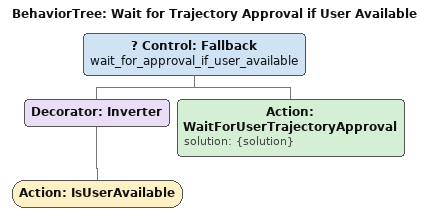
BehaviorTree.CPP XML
<?xml version='1.0' encoding='UTF-8'?>
<root BTCPP_format="4" main_tree_to_execute="Wait for Trajectory Approval if User Available">
  <BehaviorTree ID="Wait for Trajectory Approval if User Available" _description="Preview a shared pointer to an MTC Solution object via an input data port if a user is available.">
    <Control ID="Fallback" name="wait_for_approval_if_user_available">
      <Decorator ID="Inverter">
        <Action ID="IsUserAvailable"/>
      </Decorator>
      <Action ID="WaitForUserTrajectoryApproval" solution="{solution}"/>
    </Control>
  </BehaviorTree>
</root>
